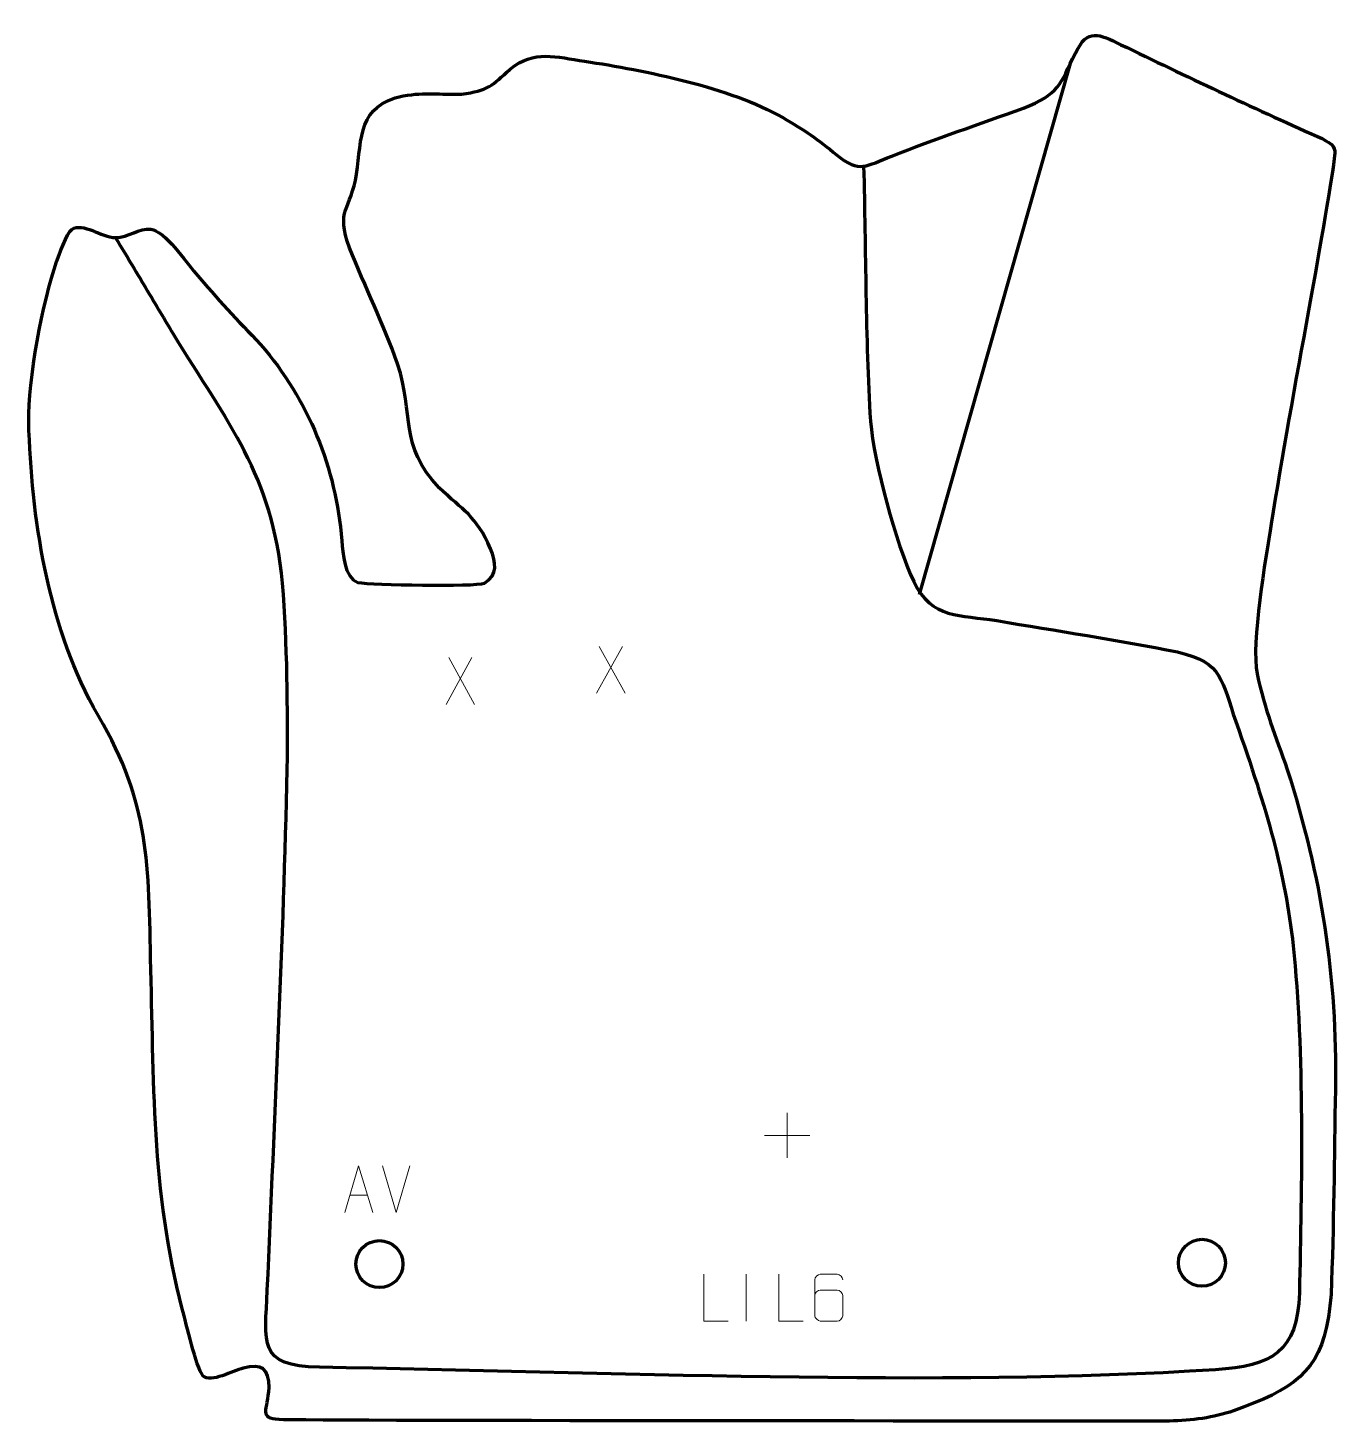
# Model space of a CAD drawing. Header units: millimetres. Extents: x 1158 to 1854, y -144 to 598.
import ezdxf

# ---------------------------------------------------------------- set-up
doc = ezdxf.new("R2010")
doc.units = ezdxf.units.MM
doc.header["$MEASUREMENT"] = 0
doc.layers.add('layer 2', color=7, linetype='Continuous')
doc.layers.add('layer 3', color=7, linetype='Continuous')

msp = doc.modelspace()

# ---------------------------------------------------------------- linework, layer by layer
at = {"layer": 'layer 2', "color": 142, "lineweight": 200}
for centre in [(1344.9672, -60.1358), (1782.5723, -59.474)]:
    msp.add_ellipse(centre, major_axis=(0, 12.5), ratio=1, dxfattribs=at)
at = {"layer": 'layer 2', "color": 142, "lineweight": 158}
msp.add_open_spline([(1632.3662, 296.1276), (1632.3662, 296.1276), (1712.5972, 578.7293), (1712.5972, 578.7293)], degree=3, dxfattribs=at)
msp.add_open_spline([(1602.5603, 524.0259), (1603.7919, 479.0483), (1603.4529, 433.1318), (1606.1931, 388.3218), (1606.1931, 388.3218), (1608.2258, 366.0077), (1619.6497, 323.243), (1629.2118, 303.0451), (1629.2118, 303.0451), (1638.7543, 282.8885), (1654.0704, 285.4105), (1673.3722, 282.2252), (1673.3722, 282.2252), (1705.2551, 276.9306), (1737.9474, 271.8186), (1769.6041, 265.5526), (1769.6041, 265.5526), (1794.1169, 259.7705), (1792.8845, 250.3572), (1800.6022, 228.5221), (1800.6022, 228.5221), (1817.4524, 180.565), (1826.8145, 148.4868), (1831.0763, 109.259), (1831.0763, 109.259), (1837.1844, 53.0377), (1835.6011, -18.6624), (1834.4297, -75.3853), (1834.4297, -75.3853), (1833.5012, -107.0122), (1819.6879, -114.4778), (1789.7214, -116.384), (1789.7214, -116.384), (1643.239, -125.7019), (1463.3406, -117.6724), (1312.9958, -115.0415), (1312.9958, -115.0415), (1279.8883, -114.4621), (1284.1201, -101.9913), (1285.312, -74.054), (1285.312, -74.054), (1289.2429, 18.0877), (1293.9323, 111.0374), (1295.9189, 203.1565), (1295.9189, 203.1565), (1296.2569, 235.0848), (1296.0053, 270.3635), (1293.3702, 302.1072), (1293.3702, 302.1072), (1287.8348, 360.4179), (1264.3223, 386.8962), (1235.401, 434.7082), (1235.401, 434.7082), (1233.075, 438.5535), (1230.7595, 442.4044), (1228.4512, 446.2604), (1228.4512, 446.2604), (1228.4512, 446.2604), (1227.6785, 447.5534), (1227.6785, 447.5534), (1227.6785, 447.5534), (1222.3062, 456.551), (1216.9323, 465.5471), (1211.5354, 474.5299), (1211.5354, 474.5299), (1209.2236, 478.3702), (1206.9117, 482.2105), (1204.5999, 486.0508)], degree=3, knots=[0, 0, 0, 0, 0.05555556, 0.05555556, 0.05555556, 0.05555556, 0.11111111, 0.11111111, 0.11111111, 0.11111111, 0.16666667, 0.16666667, 0.16666667, 0.16666667, 0.22222222, 0.22222222, 0.22222222, 0.22222222, 0.27777778, 0.27777778, 0.27777778, 0.27777778, 0.33333333, 0.33333333, 0.33333333, 0.33333333, 0.38888889, 0.38888889, 0.38888889, 0.38888889, 0.44444444, 0.44444444, 0.44444444, 0.44444444, 0.5, 0.5, 0.5, 0.5, 0.55555556, 0.55555556, 0.55555556, 0.55555556, 0.61111111, 0.61111111, 0.61111111, 0.61111111, 0.66666667, 0.66666667, 0.66666667, 0.66666667, 0.72222222, 0.72222222, 0.72222222, 0.72222222, 0.77777778, 0.77777778, 0.77777778, 0.77777778, 0.83333333, 0.83333333, 0.83333333, 0.83333333, 0.88888889, 0.88888889, 0.88888889, 0.88888889, 1, 1, 1, 1], dxfattribs=at)
at = {"layer": 'layer 2', "color": 250, "lineweight": 9}
for points in [[(1474.201, 268.5191), (1474.201, 268.5191), (1460.4604, 243.6233), (1460.4604, 243.6233)], [(1461.915, 268.5191), (1461.915, 268.5191), (1475.6556, 243.5656), (1475.6556, 243.5656)], [(1394.1645, 262.566), (1394.1645, 262.566), (1380.4239, 237.6702), (1380.4239, 237.6702)], [(1381.8785, 262.566), (1381.8785, 262.566), (1395.6191, 237.6125), (1395.6191, 237.6125)], [(1561.88, 20.2792), (1561.88, 20.2792), (1561.88, -3.6987), (1561.88, -3.6987)], [(1549.8911, 8.2902), (1549.8911, 8.2902), (1573.869, 8.2902), (1573.869, 8.2902)], [(1353.8741, -32.7615), (1353.8741, -32.7615), (1346.5523, -7.8079), (1346.5523, -7.8079)], [(1361.196, -7.8079), (1361.196, -7.8079), (1353.8742, -32.7615), (1353.8742, -32.7615)], [(1329.2372, -23.5048), (1329.2372, -23.5048), (1338.7329, -23.5048), (1338.7329, -23.5048)], [(1540.0028, -65.5679), (1540.0028, -65.5679), (1540.0028, -90.542), (1540.0028, -90.542)]]:
    msp.add_open_spline(points, degree=3, dxfattribs=at)
for points, knots in [([(1326.5146, -32.7542), (1326.5146, -32.7542), (1333.8856, -7.8007), (1333.8856, -7.8007), (1333.8856, -7.8007), (1333.8856, -7.8007), (1341.4555, -32.7542), (1341.4555, -32.7542)], [0, 0, 0, 0, 0.33333333, 0.33333333, 0.33333333, 0.33333333, 1, 1, 1, 1]), ([(1530.4773, -90.5318), (1530.4773, -90.5318), (1517.5282, -90.5318), (1517.5282, -90.5318), (1517.5282, -90.5318), (1517.5282, -90.5318), (1517.5282, -65.5782), (1517.5282, -65.5782)], [0, 0, 0, 0, 0.33333333, 0.33333333, 0.33333333, 0.33333333, 1, 1, 1, 1]), ([(1570.4773, -90.5318), (1570.4773, -90.5318), (1557.5282, -90.5318), (1557.5282, -90.5318), (1557.5282, -90.5318), (1557.5282, -90.5318), (1557.5282, -65.5782), (1557.5282, -65.5782)], [0, 0, 0, 0, 0.33333333, 0.33333333, 0.33333333, 0.33333333, 1, 1, 1, 1]), ([(1591.4327, -68.5143), (1591.4086, -67.1748), (1590.0524, -65.5216), (1588.4805, -65.5559), (1588.4805, -65.5559), (1585.4957, -65.5562), (1582.5105, -65.5562), (1579.5251, -65.5559), (1579.5251, -65.5559), (1578.306, -65.541), (1576.5778, -66.9786), (1576.5728, -68.5143), (1576.5728, -68.5143), (1576.5731, -74.8748), (1576.5731, -81.2356), (1576.5728, -87.5963), (1576.5728, -87.5963), (1576.5775, -88.7592), (1578.306, -90.5303), (1579.5251, -90.5547), (1579.5251, -90.5547), (1582.5105, -90.5544), (1585.4957, -90.5544), (1588.4805, -90.5547), (1588.4805, -90.5547), (1589.7586, -90.5109), (1591.4283, -88.8964), (1591.4327, -87.5963), (1591.4327, -87.5963), (1591.4327, -84.013), (1591.4327, -80.4299), (1591.4327, -76.8472), (1591.4327, -76.8472), (1591.3942, -75.369), (1589.8115, -73.9361), (1588.4805, -73.9381), (1588.4805, -73.9381), (1585.4957, -73.9378), (1582.5105, -73.9378), (1579.5251, -73.9381), (1579.5251, -73.9381), (1578.1956, -73.9331), (1576.5526, -75.4404), (1576.5943, -76.8689)], [0, 0, 0, 0, 0.08333333, 0.08333333, 0.08333333, 0.08333333, 0.16666667, 0.16666667, 0.16666667, 0.16666667, 0.25, 0.25, 0.25, 0.25, 0.33333333, 0.33333333, 0.33333333, 0.33333333, 0.41666667, 0.41666667, 0.41666667, 0.41666667, 0.5, 0.5, 0.5, 0.5, 0.58333333, 0.58333333, 0.58333333, 0.58333333, 0.66666667, 0.66666667, 0.66666667, 0.66666667, 0.75, 0.75, 0.75, 0.75, 0.83333333, 0.83333333, 0.83333333, 0.83333333, 1, 1, 1, 1])]:
    msp.add_open_spline(points, degree=3, knots=knots, dxfattribs=at)
at = {"layer": 'layer 3', "color": 242, "lineweight": 158}
msp.add_open_spline([(1765.2579, -143.7098), (1777.1089, -143.3212), (1788.7985, -141.9698), (1799.342, -138.2177), (1799.342, -138.2177), (1830.8699, -126.9977), (1845.1062, -117.7275), (1849.8797, -88.298), (1849.8797, -88.298), (1850.4759, -84.6224), (1850.9245, -80.6321), (1851.2407, -76.2843), (1851.2407, -76.2843), (1852.7276, -40.0895), (1852.9626, -3.4227), (1853.5396, 32.8251), (1853.5396, 32.8251), (1854.4945, 93.0748), (1846.2107, 145.6299), (1827.9529, 203.0225), (1827.9529, 203.0225), (1821.7055, 221.3029), (1815.9984, 234.4844), (1811.8936, 253.8951), (1811.8936, 253.8951), (1808.6016, 270.106), (1816.5364, 315.5684), (1819.4408, 333.8056), (1819.4408, 333.8056), (1830.3074, 402.3304), (1850.1584, 502.0741), (1853.2815, 530.8734), (1853.2815, 530.8734), (1853.6637, 534.3976), (1851.0377, 536.7066), (1844.0741, 539.8012), (1844.0741, 539.8012), (1808.8413, 555.4587), (1774.1501, 571.8696), (1739.4549, 588.6746), (1739.4549, 588.6746), (1727.6031, 594.4248), (1721.8599, 597.6235), (1715.2488, 584.2296), (1715.2488, 584.2296), (1706.9588, 567.4342), (1706.7215, 562.2941), (1687.5744, 554.9695), (1687.5744, 554.9695), (1664.1749, 546.3704), (1640.8542, 538.5629), (1617.5591, 529.4413), (1617.5591, 529.4413), (1603.9277, 524.0881), (1600.4534, 520.1146), (1588.2078, 529.9817), (1588.2078, 529.9817), (1578.0954, 538.4813), (1570.8855, 543.2862), (1559.5086, 549.9001), (1559.5086, 549.9001), (1531.6026, 566.0047), (1486.1497, 575.0565), (1454.1452, 579.8818), (1454.1452, 579.8818), (1439.1056, 582.0984), (1427.2098, 586.0746), (1414.535, 575.7301), (1414.535, 575.7301), (1404.8948, 566.8042), (1402.8443, 564.1357), (1388.5526, 562.4285), (1388.5526, 562.4285), (1376.9576, 561.8912), (1369.971, 563.6424), (1357.5556, 561.4032), (1357.5556, 561.4032), (1333.6651, 556.3064), (1335.5151, 539.3532), (1332.8398, 519.8643), (1332.8398, 519.8643), (1329.6189, 500.6677), (1321.5658, 500.8127), (1328.9853, 480.6404), (1328.9853, 480.6404), (1337.3581, 459.7901), (1347.0653, 440.2403), (1354.5833, 418.8609), (1354.5833, 418.8609), (1363.8735, 391.3029), (1354.7613, 376.086), (1376.77, 352.9634), (1376.77, 352.9634), (1389.6443, 340.5817), (1396.1122, 338.4623), (1404.1164, 320.3688), (1404.1164, 320.3688), (1406.8459, 313.2773), (1408.3464, 306.4902), (1400.8488, 302.1253), (1400.8488, 302.1253), (1395.7603, 300.2606), (1340.5617, 301.1261), (1333.521, 302.5677), (1333.521, 302.5677), (1326.1179, 304.6063), (1325.5069, 318.5283), (1324.978, 324.7561), (1324.978, 324.7561), (1321.6488, 363.9587), (1307.4014, 399.2721), (1281.7348, 429.208), (1281.7348, 429.208), (1269.4167, 441.8801), (1258.7, 453.4003), (1247.2661, 466.9235), (1247.2661, 466.9235), (1241.9839, 473.1796), (1230.8178, 489.4841), (1223.2666, 490.5042), (1223.2666, 490.5042), (1217.2985, 491.3105), (1211.3029, 486.0074), (1204.5999, 486.0508), (1204.5999, 486.0508), (1196.7697, 486.1016), (1187.2767, 494.3316), (1181.2833, 490.3986), (1181.2833, 490.3986), (1178.6652, 488.6805), (1174.2375, 476.0207), (1173.19, 473.0828), (1173.19, 473.0828), (1165.9432, 452.7595), (1157.9144, 409.4876), (1158.3446, 388.1477), (1158.3446, 388.1477), (1159.8563, 336.5287), (1168.2039, 282.1588), (1192.8324, 236.187), (1192.8324, 236.187), (1222.2005, 186.9935), (1222.0632, 157.8404), (1223.224, 102.4915), (1223.224, 102.4915), (1224.9852, 38.1782), (1223.6249, -20.9997), (1240.039, -83.9598), (1240.039, -83.9598), (1242.2896, -92.1015), (1247.1889, -114.3738), (1251.1345, -119.8045), (1251.1345, -119.8045), (1255.2233, -123.4159), (1267.0524, -116.9324), (1272.4074, -115.531), (1272.4074, -115.531), (1282.5765, -112.8697), (1286.1116, -115.8668), (1286.2618, -125.8529), (1286.2618, -125.8529), (1285.5499, -138.1502), (1280.6086, -142.1797), (1291.5915, -142.9083), (1291.5915, -142.9083), (1302.5744, -143.6369), (1765.2579, -143.7098), (1765.2579, -143.7098)], degree=3, knots=[0, 0, 0, 0, 0.02325581, 0.02325581, 0.02325581, 0.02325581, 0.04651163, 0.04651163, 0.04651163, 0.04651163, 0.06976744, 0.06976744, 0.06976744, 0.06976744, 0.09302326, 0.09302326, 0.09302326, 0.09302326, 0.11627907, 0.11627907, 0.11627907, 0.11627907, 0.13953488, 0.13953488, 0.13953488, 0.13953488, 0.1627907, 0.1627907, 0.1627907, 0.1627907, 0.18604651, 0.18604651, 0.18604651, 0.18604651, 0.20930233, 0.20930233, 0.20930233, 0.20930233, 0.23255814, 0.23255814, 0.23255814, 0.23255814, 0.25581395, 0.25581395, 0.25581395, 0.25581395, 0.27906977, 0.27906977, 0.27906977, 0.27906977, 0.30232558, 0.30232558, 0.30232558, 0.30232558, 0.3255814, 0.3255814, 0.3255814, 0.3255814, 0.34883721, 0.34883721, 0.34883721, 0.34883721, 0.37209302, 0.37209302, 0.37209302, 0.37209302, 0.39534884, 0.39534884, 0.39534884, 0.39534884, 0.41860465, 0.41860465, 0.41860465, 0.41860465, 0.44186047, 0.44186047, 0.44186047, 0.44186047, 0.46511628, 0.46511628, 0.46511628, 0.46511628, 0.48837209, 0.48837209, 0.48837209, 0.48837209, 0.51162791, 0.51162791, 0.51162791, 0.51162791, 0.53488372, 0.53488372, 0.53488372, 0.53488372, 0.55813953, 0.55813953, 0.55813953, 0.55813953, 0.58139535, 0.58139535, 0.58139535, 0.58139535, 0.60465116, 0.60465116, 0.60465116, 0.60465116, 0.62790698, 0.62790698, 0.62790698, 0.62790698, 0.65116279, 0.65116279, 0.65116279, 0.65116279, 0.6744186, 0.6744186, 0.6744186, 0.6744186, 0.69767442, 0.69767442, 0.69767442, 0.69767442, 0.72093023, 0.72093023, 0.72093023, 0.72093023, 0.74418605, 0.74418605, 0.74418605, 0.74418605, 0.76744186, 0.76744186, 0.76744186, 0.76744186, 0.79069767, 0.79069767, 0.79069767, 0.79069767, 0.81395349, 0.81395349, 0.81395349, 0.81395349, 0.8372093, 0.8372093, 0.8372093, 0.8372093, 0.86046512, 0.86046512, 0.86046512, 0.86046512, 0.88372093, 0.88372093, 0.88372093, 0.88372093, 0.90697674, 0.90697674, 0.90697674, 0.90697674, 0.93023256, 0.93023256, 0.93023256, 0.93023256, 0.95348837, 0.95348837, 0.95348837, 0.95348837, 1, 1, 1, 1], dxfattribs=at)

doc.saveas('drawing.dxf')
